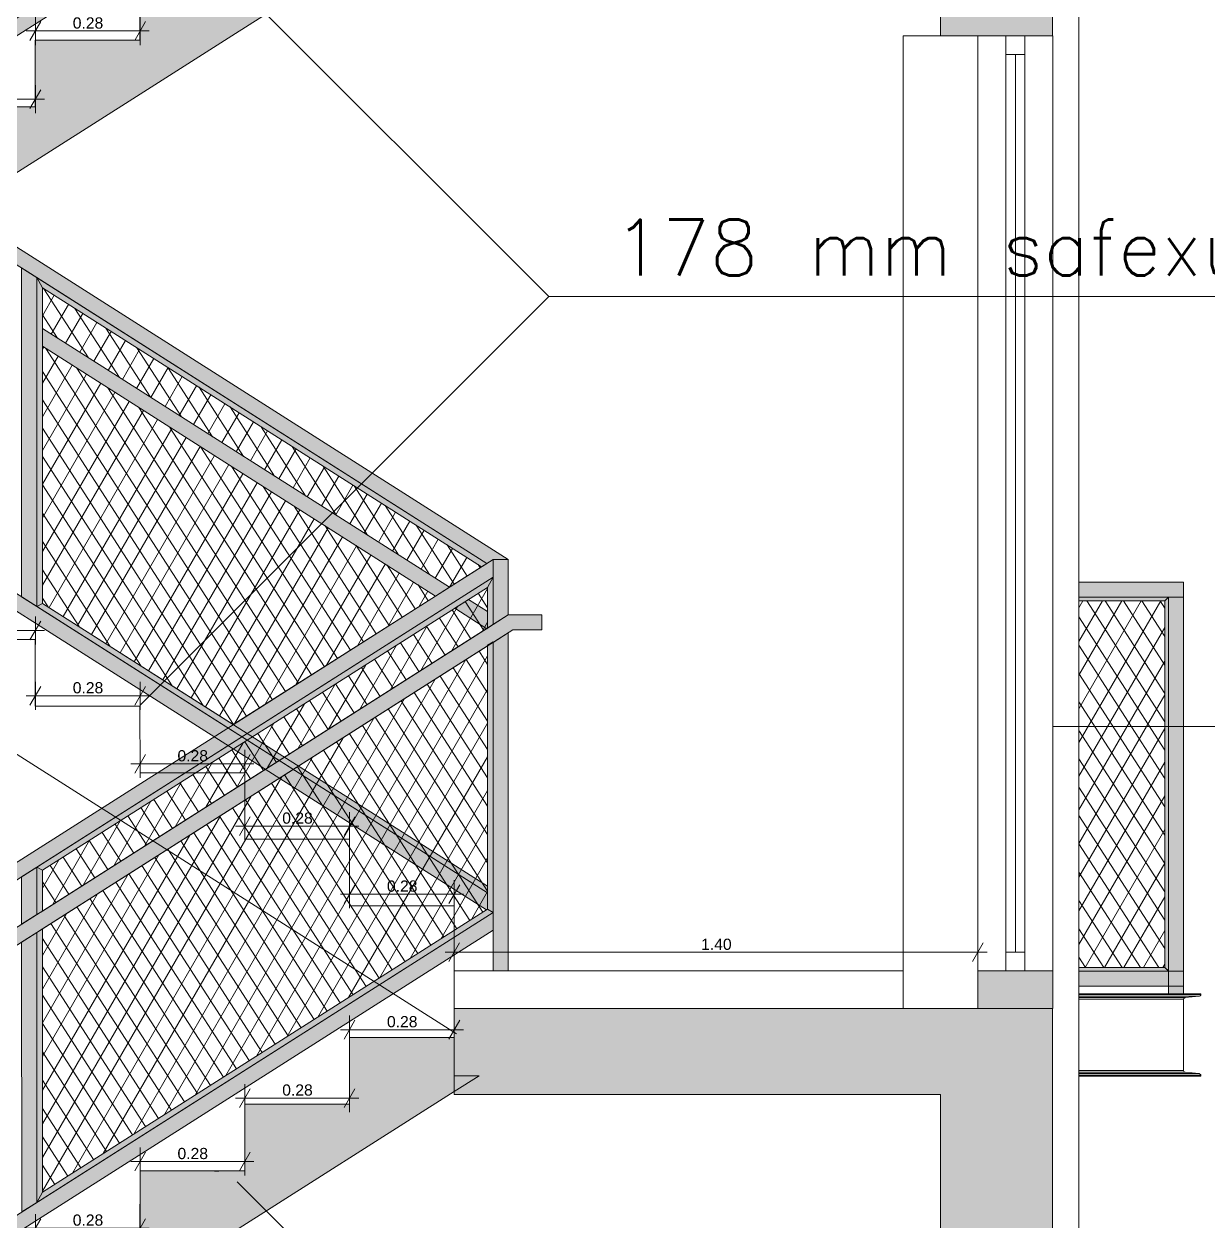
# Model space of a CAD drawing. Header units: millimetres. Extents: x 475616349 to 476941521, y 4620115302 to 4621446928.
# Drawn here: x 476696957 to 476700123, y 4620575602 to 4620578802 of the extents above; entities that cross this region are included whole.
import ezdxf

# ---------------------------------------------------------------- set-up
doc = ezdxf.new("R2010")
doc.units = ezdxf.units.MM
doc.header["$MEASUREMENT"] = 0
for name, color, linetype, lineweight in [('2D Drafting - General_Pen_No__250_Pen_No__7', 7, 'Continuous', 0), ('Annotation - Text_Pen_No__7_Pen_No__7_Pen_No__5', 5, 'Continuous', 0), ('gegmebi_Pen_No__7_Pen_No__250', 7, 'Continuous', 0), ('gegmebi_Pen_No__7_Pen_No__7', 7, 'Continuous', 0), ('gegmebi_Pen_No__7_Pen_No__7_Pen_No__5', 5, 'Continuous', 0), ('kar-panjara_Pen_No__7_Pen_No__250', 7, 'Continuous', 0), ('New_2D Drafting - General_Pen_No__1', 1, 'Continuous', 0), ('New_2D Drafting - General_Pen_No__250_Pen_No__250', 7, 'Continuous', 0), ('New_2D Drafting - General_Pen_No__30_Pen_No__9_Pen_No__9_Pen_No__255', 255, 'Continuous', 0), ('New_2D Drafting - General_Pen_No__30_Pen_No__9_Pen_No__9_Pen_No__7', 7, 'Continuous', 0), ('New_2D Drafting - General_Pen_No__4', 7, 'Continuous', 0), ('New_2D Drafting - General_Pen_No__7', 7, 'Continuous', 0), ('New_Doors_Pen_No__7_Pen_No__7_Pen_No__250', 7, 'Continuous', 0), ('New_Doors_Pen_No__7_Pen_No__7_Pen_No__5', 5, 'Continuous', 0), ('New_reg_nak_Pen_No__7', 7, 'Continuous', 0), ('New_shenobebi_Pen_No__4', 7, 'Continuous', 0), ('New_Structural - Bearing_Pen_No__1', 1, 'Continuous', 0), ('reg_nak_Pen_No__250', 7, 'Continuous', 0), ('Structural - Bearing_Pen_No__7', 7, 'Continuous', 0), ('zoma_Pen_No__142', 142, 'Continuous', 0)]:
    doc.layers.add(name, color=color, linetype=linetype, lineweight=lineweight)
doc.layers.add('zoma', color=7, linetype='Continuous')
doc.styles.add('GENERATED_STYLE_2', font='arial.ttf')
doc.linetypes.add('Break', pattern='A,0,[1,бѓЎбѓђбѓ®бѓљбѓ\x98бѓ\x98 #13 nika1.Shx,S=15.679026,R=0,X=0,Y=0],-1975.557214,0', length=1975.557214)
doc.dimstyles.new('GENERATED_STYLE__7', dxfattribs={"dimtxt": 30.000001, "dimasz": 38, "dimexe": 0.18, "dimexo": 3, "dimgap": 0.09, "dimtad": 1, "dimtih": 1, "dimtoh": 1, "dimlfac": 0.001, "dimzin": 0, "dimdsep": 46, "dimtxsty": 'GENERATED_STYLE_2', "dimblk": 'ARROWHEAD_2', "dimblk1": 'ARROWHEAD_2', "dimblk2": 'ARROWHEAD_2', "dimcen": 0.09, "dimclrd": 142, "dimclre": 142, "dimclrt": 142, "dimadec": 0, "dimazin": 0, "dimtfac": 1, "dimtdec": 4, "dimtmove": 0, "dimatfit": 3, "dimfxl": 1, "dimtolj": 1, "dimtzin": 0, "dimarcsym": 0})
pattern_1 = [(60, (476577134.07, 4620325125.74), (-38.971143, 22.5), []), (122.833095, (476577134.07, 4620325125.74), (36.8060797, 18.75), [])]

# ---------------------------------------------------------------- blocks, each defined once
blk = doc.blocks.new('*D345', base_point=(476577134.1, 4620325125.7))
at = {"layer": 'zoma_Pen_No__142', "color": 142, "linetype": 'Continuous', "lineweight": 0, "transparency": 16777216}
for p, q in [((476696988, 4620575545.6), (476696988, 4620575620.6)), ((476697268, 4620575545.6), (476697268, 4620575620.6)), ((476697002.4, 4620575608.1), (476696973.5, 4620575558.1)), ((476697253.5, 4620575558.1), (476697282.4, 4620575608.1)), ((476696963.5, 4620575583.1), (476696988, 4620575583.1)), ((476696988, 4620575583.1), (476697268, 4620575583.1)), ((476697268, 4620575583.1), (476697292.4, 4620575583.1))]:
    blk.add_line(p, q, dxfattribs=at)
at = {"layer": 'zoma_Pen_No__142', "color": 142, "lineweight": 0, "transparency": 16777216, "insert": (476697088, 4620575589.1), "char_height": 30, "attachment_point": 7, "style": 'GENERATED_STYLE_2'}
blk.add_mtext('\\A1;{\\pql;\\fArial CYR|b0|i0|c204|p34;0.28}', dxfattribs=at)
blk = doc.blocks.new('ARROWHEAD_2')
at = {"color": 0, "linetype": 'Continuous', "lineweight": 0}
for p, q in [((0, 0), (-1, 0)), ((-0.378, -0.655), (0.378, 0.655))]:
    blk.add_line(p, q, dxfattribs=at)
blk = doc.blocks.new('*D346', base_point=(476577134.1, 4620325125.7))
at = {"layer": 'zoma_Pen_No__142', "color": 142, "linetype": 'Continuous', "lineweight": 0, "transparency": 16777216}
for p, q in [((476697282.4, 4620575786.1), (476697253.5, 4620575736.1)), ((476697268, 4620575723.6), (476697268, 4620575798.6)), ((476697533.5, 4620575736.1), (476697562.4, 4620575786.1)), ((476697548, 4620575723.6), (476697548, 4620575798.6)), ((476697243.5, 4620575761.1), (476697268, 4620575761.1)), ((476697268, 4620575761.1), (476697548, 4620575761.1)), ((476697548, 4620575761.1), (476697572.4, 4620575761.1))]:
    blk.add_line(p, q, dxfattribs=at)
at = {"layer": 'zoma_Pen_No__142', "color": 142, "lineweight": 0, "transparency": 16777216, "insert": (476697368, 4620575767.1), "char_height": 30, "attachment_point": 7, "style": 'GENERATED_STYLE_2'}
blk.add_mtext('\\A1;{\\pql;\\fArial CYR|b0|i0|c204|p34;0.28}', dxfattribs=at)
blk = doc.blocks.new('*D347', base_point=(476577134.1, 4620325125.7))
at = {"layer": 'zoma_Pen_No__142', "color": 142, "linetype": 'Continuous', "lineweight": 0, "transparency": 16777216}
for p, q in [((476697548, 4620575893.3), (476697548, 4620575968.3)), ((476697828, 4620575893.3), (476697828, 4620575968.3)), ((476697562.4, 4620575955.8), (476697533.5, 4620575905.8)), ((476697813.5, 4620575905.8), (476697842.4, 4620575955.8)), ((476697523.5, 4620575930.8), (476697548, 4620575930.8)), ((476697548, 4620575930.8), (476697828, 4620575930.8)), ((476697828, 4620575930.8), (476697852.4, 4620575930.8))]:
    blk.add_line(p, q, dxfattribs=at)
at = {"layer": 'zoma_Pen_No__142', "color": 142, "lineweight": 0, "transparency": 16777216, "insert": (476697648, 4620575936.8), "char_height": 30, "attachment_point": 7, "style": 'GENERATED_STYLE_2'}
blk.add_mtext('\\A1;{\\pql;\\fArial CYR|b0|i0|c204|p34;0.28}', dxfattribs=at)
blk = doc.blocks.new('*D348', base_point=(476577134.1, 4620325125.7))
at = {"layer": 'zoma_Pen_No__142', "color": 142, "linetype": 'Continuous', "lineweight": 0, "transparency": 16777216}
for p, q in [((476697842.4, 4620576138.5), (476697813.5, 4620576088.5)), ((476697828, 4620576076), (476697828, 4620576151)), ((476698093.5, 4620576088.5), (476698122.4, 4620576138.5)), ((476698108, 4620576076), (476698108, 4620576151)), ((476697803.5, 4620576113.5), (476697828, 4620576113.5)), ((476697828, 4620576113.5), (476698108, 4620576113.5)), ((476698108, 4620576113.5), (476698132.4, 4620576113.5))]:
    blk.add_line(p, q, dxfattribs=at)
at = {"layer": 'zoma_Pen_No__142', "color": 142, "lineweight": 0, "transparency": 16777216, "insert": (476697928, 4620576119.5), "char_height": 30, "attachment_point": 7, "style": 'GENERATED_STYLE_2'}
blk.add_mtext('\\A1;{\\pql;\\fArial CYR|b0|i0|c204|p34;0.28}', dxfattribs=at)
blk = doc.blocks.new('*D349', base_point=(476577134.1, 4620325125.7))
at = {"layer": 'zoma_Pen_No__142', "color": 142, "linetype": 'Continuous', "lineweight": 0, "transparency": 16777216}
for p, q in [((476697828, 4620576438.4), (476697828, 4620576513.4)), ((476698108, 4620576438.4), (476698108, 4620576513.4)), ((476697842.4, 4620576500.9), (476697813.5, 4620576450.9)), ((476698093.5, 4620576450.9), (476698122.4, 4620576500.9)), ((476697803.5, 4620576475.9), (476697828, 4620576475.9)), ((476697828, 4620576475.9), (476698108, 4620576475.9)), ((476698108, 4620576475.9), (476698132.4, 4620576475.9))]:
    blk.add_line(p, q, dxfattribs=at)
at = {"layer": 'zoma_Pen_No__142', "color": 142, "lineweight": 0, "transparency": 16777216, "insert": (476697928, 4620576481.9), "char_height": 30, "attachment_point": 7, "style": 'GENERATED_STYLE_2'}
blk.add_mtext('\\A1;{\\pql;\\fArial CYR|b0|i0|c204|p34;0.28}', dxfattribs=at)
blk = doc.blocks.new('*D350', base_point=(476577134.1, 4620325125.7))
at = {"layer": 'zoma_Pen_No__142', "color": 142, "linetype": 'Continuous', "lineweight": 0, "transparency": 16777216}
for p, q in [((476697562.4, 4620576682.7), (476697533.5, 4620576632.7)), ((476697548, 4620576620.2), (476697548, 4620576695.2)), ((476697813.5, 4620576632.7), (476697842.4, 4620576682.7)), ((476697828, 4620576620.2), (476697828, 4620576695.2)), ((476697523.5, 4620576657.7), (476697548, 4620576657.7)), ((476697548, 4620576657.7), (476697828, 4620576657.7)), ((476697828, 4620576657.7), (476697852.4, 4620576657.7))]:
    blk.add_line(p, q, dxfattribs=at)
at = {"layer": 'zoma_Pen_No__142', "color": 142, "lineweight": 0, "transparency": 16777216, "insert": (476697648, 4620576663.7), "char_height": 30, "attachment_point": 7, "style": 'GENERATED_STYLE_2'}
blk.add_mtext('\\A1;{\\pql;\\fArial CYR|b0|i0|c204|p34;0.28}', dxfattribs=at)
blk = doc.blocks.new('*D351', base_point=(476577134.1, 4620325125.7))
at = {"layer": 'zoma_Pen_No__142', "color": 142, "linetype": 'Continuous', "lineweight": 0, "transparency": 16777216}
for p, q in [((476697282.4, 4620576849.3), (476697253.5, 4620576799.3)), ((476697268, 4620576786.8), (476697268, 4620576861.8)), ((476697533.5, 4620576799.3), (476697562.4, 4620576849.3)), ((476697548, 4620576786.8), (476697548, 4620576861.8)), ((476697243.5, 4620576824.3), (476697268, 4620576824.3)), ((476697268, 4620576824.3), (476697548, 4620576824.3)), ((476697548, 4620576824.3), (476697572.4, 4620576824.3))]:
    blk.add_line(p, q, dxfattribs=at)
at = {"layer": 'zoma_Pen_No__142', "color": 142, "lineweight": 0, "transparency": 16777216, "insert": (476697368, 4620576830.3), "char_height": 30, "attachment_point": 7, "style": 'GENERATED_STYLE_2'}
blk.add_mtext('\\A1;{\\pql;\\fArial CYR|b0|i0|c204|p34;0.28}', dxfattribs=at)
blk = doc.blocks.new('*D352', base_point=(476577134.1, 4620325125.7))
at = {"layer": 'zoma_Pen_No__142', "color": 142, "linetype": 'Continuous', "lineweight": 0, "transparency": 16777216}
for p, q in [((476697002.4, 4620577031.1), (476696973.5, 4620576981.1)), ((476696988, 4620576968.6), (476696988, 4620577043.6)), ((476697253.5, 4620576981.1), (476697282.4, 4620577031.1)), ((476697268, 4620576968.6), (476697268, 4620577043.6)), ((476696963.5, 4620577006.1), (476696988, 4620577006.1)), ((476696988, 4620577006.1), (476697268, 4620577006.1)), ((476697268, 4620577006.1), (476697292.4, 4620577006.1))]:
    blk.add_line(p, q, dxfattribs=at)
at = {"layer": 'zoma_Pen_No__142', "color": 142, "lineweight": 0, "transparency": 16777216, "insert": (476697088, 4620577012.1), "char_height": 30, "attachment_point": 7, "style": 'GENERATED_STYLE_2'}
blk.add_mtext('\\A1;{\\pql;\\fArial CYR|b0|i0|c204|p34;0.28}', dxfattribs=at)
blk = doc.blocks.new('*D353', base_point=(476577134.1, 4620325125.7))
at = {"layer": 'zoma_Pen_No__142', "color": 142, "linetype": 'Continuous', "lineweight": 0, "transparency": 16777216}
for p, q in [((476696708, 4620577142.8), (476696708, 4620577217.8)), ((476696988, 4620577142.8), (476696988, 4620577217.8)), ((476696722.4, 4620577205.3), (476696693.5, 4620577155.3)), ((476696973.5, 4620577155.3), (476697002.4, 4620577205.3)), ((476696683.5, 4620577180.3), (476696708, 4620577180.3)), ((476696708, 4620577180.3), (476696988, 4620577180.3)), ((476696988, 4620577180.3), (476697012.4, 4620577180.3))]:
    blk.add_line(p, q, dxfattribs=at)
at = {"layer": 'zoma_Pen_No__142', "color": 142, "lineweight": 0, "transparency": 16777216, "insert": (476696808, 4620577186.3), "char_height": 30, "attachment_point": 7, "style": 'GENERATED_STYLE_2'}
blk.add_mtext('\\A1;{\\pql;\\fArial CYR|b0|i0|c204|p34;0.28}', dxfattribs=at)
blk = doc.blocks.new('*D360', base_point=(476577134.1, 4620325125.7))
at = {"layer": 'zoma_Pen_No__142', "color": 142, "linetype": 'Continuous', "lineweight": 0, "transparency": 16777216}
for p, q in [((476696722.4, 4620578625.8), (476696693.5, 4620578575.8)), ((476696708, 4620578563.3), (476696708, 4620578638.3)), ((476696973.5, 4620578575.8), (476697002.4, 4620578625.8)), ((476696988, 4620578563.3), (476696988, 4620578638.3)), ((476696683.5, 4620578600.8), (476696708, 4620578600.8)), ((476696708, 4620578600.8), (476696988, 4620578600.8)), ((476696988, 4620578600.8), (476697012.4, 4620578600.8))]:
    blk.add_line(p, q, dxfattribs=at)
at = {"layer": 'zoma_Pen_No__142', "color": 142, "lineweight": 0, "transparency": 16777216, "insert": (476696808, 4620578606.8), "char_height": 30, "attachment_point": 7, "style": 'GENERATED_STYLE_2'}
blk.add_mtext('\\A1;{\\pql;\\fArial CYR|b0|i0|c204|p34;0.28}', dxfattribs=at)
blk = doc.blocks.new('*D361', base_point=(476577134.1, 4620325125.7))
at = {"layer": 'zoma_Pen_No__142', "color": 142, "linetype": 'Continuous', "lineweight": 0, "transparency": 16777216}
for p, q in [((476696988, 4620578745.6), (476696988, 4620578820.6)), ((476697268, 4620578745.6), (476697268, 4620578820.6)), ((476697002.4, 4620578808.1), (476696973.5, 4620578758.1)), ((476697253.5, 4620578758.1), (476697282.4, 4620578808.1)), ((476696963.5, 4620578783.1), (476696988, 4620578783.1)), ((476696988, 4620578783.1), (476697268, 4620578783.1)), ((476697268, 4620578783.1), (476697292.4, 4620578783.1))]:
    blk.add_line(p, q, dxfattribs=at)
at = {"layer": 'zoma_Pen_No__142', "color": 142, "lineweight": 0, "transparency": 16777216, "insert": (476697088, 4620578789.1), "char_height": 30, "attachment_point": 7, "style": 'GENERATED_STYLE_2'}
blk.add_mtext('\\A1;{\\pql;\\fArial CYR|b0|i0|c204|p34;0.28}', dxfattribs=at)
blk = doc.blocks.new('*D366', base_point=(476577134.1, 4620325125.7))
at = {"layer": 'zoma_Pen_No__142', "color": 142, "linetype": 'Continuous', "lineweight": 0, "transparency": 16777216}
for p, q in [((476698107.7, 4620576282.9), (476698107.7, 4620576357.9)), ((476699507.9, 4620576282.9), (476699507.9, 4620576357.9)), ((476698083.3, 4620576320.4), (476698107.7, 4620576320.4)), ((476698122.2, 4620576345.4), (476698093.3, 4620576295.4)), ((476698107.7, 4620576320.4), (476699507.9, 4620576320.4)), ((476699493.5, 4620576295.4), (476699522.3, 4620576345.4)), ((476699507.9, 4620576320.4), (476699532.4, 4620576320.4))]:
    blk.add_line(p, q, dxfattribs=at)
at = {"layer": 'zoma_Pen_No__142', "color": 142, "lineweight": 0, "transparency": 16777216, "insert": (476698767.9, 4620576326.4), "char_height": 30, "attachment_point": 7, "style": 'GENERATED_STYLE_2'}
blk.add_mtext('\\A1;{\\pql;\\fArial CYR|b0|i0|c204|p34;1.40}', dxfattribs=at)
blk = doc.blocks.new('*D368', base_point=(476577134.1, 4620325125.7))
at = {"layer": 'zoma_Pen_No__142', "color": 142, "linetype": 'Continuous', "lineweight": 0, "transparency": 16777216}
for p, q in [((476698107.7, 4620579482.9), (476698107.7, 4620579557.9)), ((476699507.9, 4620579482.9), (476699507.9, 4620579557.9)), ((476698083.3, 4620579520.4), (476698107.7, 4620579520.4)), ((476698122.2, 4620579545.4), (476698093.3, 4620579495.4)), ((476698107.7, 4620579520.4), (476699507.9, 4620579520.4)), ((476699493.5, 4620579495.4), (476699522.3, 4620579545.4)), ((476699507.9, 4620579520.4), (476699532.4, 4620579520.4))]:
    blk.add_line(p, q, dxfattribs=at)
at = {"layer": 'zoma_Pen_No__142', "color": 142, "lineweight": 0, "transparency": 16777216, "insert": (476698767.9, 4620579526.4), "char_height": 30, "attachment_point": 7, "style": 'GENERATED_STYLE_2'}
blk.add_mtext('\\A1;{\\pql;\\fArial CYR|b0|i0|c204|p34;1.40}', dxfattribs=at)

msp = doc.modelspace()

# ---------------------------------------------------------------- hatches: boundary and pattern name
at = {"layer": '2D Drafting - General_Pen_No__250_Pen_No__7', "linetype": 'Continuous', "lineweight": 0}
for points in [[(476698107.752, 4620579140.346), (476698107.752, 4620579370.439), (476699507.914, 4620579370.439), (476699507.914, 4620579470.469), (476699707.914, 4620579470.469), (476699707.914, 4620579370.439), (476699707.68, 4620579370.439), (476699707.68, 4620579190.432), (476699707.68, 4620578770.439), (476699407.68, 4620578770.439), (476699407.68, 4620579140.346)], [(476698107.752, 4620575940.346), (476698107.752, 4620576170.439), (476699507.914, 4620576170.439), (476699507.914, 4620576270.469), (476699707.914, 4620576270.469), (476699707.914, 4620576170.439), (476699707.68, 4620576170.439), (476699707.68, 4620575990.432), (476699707.68, 4620575570.439), (476699407.68, 4620575570.439), (476699407.68, 4620575940.346)]]:
    msp.add_hatch(color=7, dxfattribs=at).paths.add_polyline_path(points)
at = {"layer": 'New_2D Drafting - General_Pen_No__1', "linetype": 'Continuous', "lineweight": 0}
for points in [[(476698211.958, 4620579627.179), (476695731.325, 4620578050.907), (476695731.325, 4620578003.515), (476698211.958, 4620579579.786)], [(476695746.274, 4620578915.516), (476698194.888, 4620577359.59), (476698211.958, 4620577370.437), (476698252.432, 4620577370.418), (476695765.469, 4620578950.712), (476695746.274, 4620578938.513)], [(476696951.36, 4620577270.622), (476696951.377, 4620578149.756), (476696991.859, 4620578124.033), (476696991.842, 4620577244.898)], [(476696991.859, 4620578124.033), (476697006.859, 4620578096.813), (476697006.842, 4620577253.107), (476696991.842, 4620577244.898)], [(476696991.893, 4620578124.085), (476697006.859, 4620578096.813), (476698180.915, 4620577350.712), (476698194.89, 4620577359.591)], [(476695731.325, 4620578045.87), (476695731.325, 4620577998.477), (476698194.06, 4620576433.578), (476698196.976, 4620576435.431), (476698196.975, 4620576479.118)], [(476697006.856, 4620577940.351), (476698057.854, 4620577272.514), (476698095.145, 4620577296.21), (476697006.857, 4620577987.743)], [(476698211.958, 4620577370.437), (476695690.841, 4620575768.441), (476695731.324, 4620575746.772), (476698211.958, 4620577323.045)], [(476698252.444, 4620577222.011), (476698252.444, 4620577370.438), (476698211.958, 4620577370.437), (476698211.958, 4620577220.848), (476698211.958, 4620577196.285)], [(476698211.962, 4620577323.047), (476696991.796, 4620576547.794), (476697006.864, 4620576539.594), (476698196.978, 4620577295.9)], [(476698196.978, 4620577295.9), (476698196.98, 4620577186.767), (476698211.962, 4620577196.285), (476698211.962, 4620577323.047)], [(476697006.882, 4620577253.107), (476698196.975, 4620576496.891), (476698196.975, 4620576479.118), (476696991.842, 4620577244.898)], [(476698146.308, 4620577263.7), (476698109.018, 4620577240.003), (476698194.888, 4620577185.438), (476698196.98, 4620577186.767), (476698196.979, 4620577231.502)], [(476695600.841, 4620575618.441), (476695600.841, 4620575577.993), (476695739.78, 4620575577.993), (476698264.287, 4620577182.144), (476698342.444, 4620577182.144), (476698342.444, 4620577222.011), (476698252.444, 4620577222.011), (476695728.851, 4620575618.441)], [(476698211.958, 4620576270.469), (476698252.444, 4620576270.472), (476698252.444, 4620577174.739), (476698211.958, 4620577148.892), (476698211.958, 4620576475.079), (476698211.958, 4620576382.381)], [(476698211.961, 4620577150.335), (476698196.962, 4620577141.763), (476698196.976, 4620576435.431), (476698211.958, 4620576427.179)], [(476696991.867, 4620576421), (476696991.864, 4620576547.759), (476696951.382, 4620576522.035), (476696951.385, 4620576395.277)], [(476697006.864, 4620576539.594), (476696991.864, 4620576547.759), (476696991.867, 4620576421), (476697006.867, 4620576430.532)], [(476698211.958, 4620576427.179), (476695731.325, 4620574850.907), (476695731.325, 4620574803.515), (476698211.958, 4620576379.786)], [(476697006.882, 4620575679.203), (476698196.976, 4620576435.431), (476698211.958, 4620576427.179), (476696991.882, 4620575651.905)], [(476696991.868, 4620576373.609), (476696951.386, 4620576347.885), (476696951.401, 4620575626.181), (476696991.882, 4620575651.905)], [(476697006.868, 4620576383.14), (476696991.868, 4620576373.609), (476696991.882, 4620575651.905), (476697006.882, 4620575679.203)]]:
    msp.add_hatch(color=1, dxfattribs=at).paths.add_polyline_path(points)
h = msp.add_hatch(dxfattribs=at)
h.set_pattern_fill('BATT_INSULATION', color=1, style=0, pattern_type=2)
h.set_pattern_definition(pattern_1)
h.paths.add_polyline_path([(476698095.145, 4620577296.21), (476697006.857, 4620577987.743), (476697006.859, 4620578096.813), (476698180.915, 4620577350.712)])
h = msp.add_hatch(dxfattribs=at)
h.set_pattern_fill('BATT_INSULATION', color=1, style=0, pattern_type=2)
h.set_pattern_definition(pattern_1)
h.paths.add_polyline_path([(476697517.099, 4620576928.902), (476697006.842, 4620577253.107), (476697006.856, 4620577940.351), (476698057.854, 4620577272.514)])
h = msp.add_hatch(dxfattribs=at)
h.set_pattern_fill('BATT_INSULATION', color=1, style=0, pattern_type=2)
h.set_pattern_definition(pattern_1)
h.paths.add_polyline_path([(476698196.98, 4620577186.767), (476698196.978, 4620577295.9), (476697006.864, 4620576539.594), (476697006.867, 4620576430.532)])
h = msp.add_hatch(dxfattribs=at)
h.set_pattern_fill('BATT_INSULATION', color=1, style=0, pattern_type=2)
h.set_pattern_definition(pattern_1)
h.paths.add_polyline_path([(476697006.882, 4620575679.203), (476698196.976, 4620576435.431), (476698196.962, 4620577139.363), (476697006.868, 4620576383.14)])
at = {"layer": 'New_2D Drafting - General_Pen_No__250_Pen_No__250', "linetype": 'Continuous', "lineweight": 0}
for points in [[(476696147.681, 4620578046.441), (476695867.752, 4620578046.441), (476695867.967, 4620577724.813), (476697267.755, 4620578614.359), (476697513.362, 4620578770.439), (476698107.752, 4620579148.166), (476698174.262, 4620579190.432), (476698107.752, 4620579190.432), (476698107.681, 4620579190.432), (476698107.681, 4620579292.439), (476697827.681, 4620579292.439), (476697827.681, 4620579114.439), (476697547.681, 4620579114.439), (476697547.681, 4620578936.44), (476697484.898, 4620578936.44, -0.08199413), (476697460.464, 4620578936.44), (476697267.755, 4620578936.44), (476697267.755, 4620578770.439), (476697267.686, 4620578770.439), (476697267.681, 4620578758.439), (476696987.681, 4620578758.439), (476696987.681, 4620578580.44), (476696707.681, 4620578580.44), (476696707.681, 4620578402.44), (476696427.681, 4620578402.44), (476696427.681, 4620578224.441), (476696147.681, 4620578224.441)], [(476696147.681, 4620574846.441), (476695867.752, 4620574846.441), (476695867.967, 4620574524.813), (476697267.755, 4620575414.359), (476697513.362, 4620575570.439), (476698107.752, 4620575948.166), (476698174.262, 4620575990.432), (476698107.752, 4620575990.432), (476698107.681, 4620575990.432), (476698107.681, 4620576092.439), (476697827.681, 4620576092.439), (476697827.681, 4620575914.439), (476697547.681, 4620575914.439), (476697547.681, 4620575736.44), (476697484.898, 4620575736.44, -0.08199413), (476697460.464, 4620575736.44), (476697267.755, 4620575736.44), (476697267.755, 4620575570.439), (476697267.686, 4620575570.439), (476697267.681, 4620575558.439), (476696987.681, 4620575558.439), (476696987.681, 4620575380.44), (476696707.681, 4620575380.44), (476696707.681, 4620575202.44), (476696427.681, 4620575202.44), (476696427.681, 4620575024.441), (476696147.681, 4620575024.441)]]:
    msp.add_hatch(color=7, dxfattribs=at).paths.add_polyline_path(points)
at = {"layer": 'New_2D Drafting - General_Pen_No__30_Pen_No__9_Pen_No__9_Pen_No__255', "linetype": 'Continuous', "lineweight": 0}
for points in [[(476700057.518, 4620577309.631), (476699777.851, 4620577309.631), (476699777.851, 4620577269.631), (476700057.518, 4620577269.631)], [(476700007.511, 4620577259.631), (476699777.851, 4620577259.631), (476699777.851, 4620577269.631), (476700017.511, 4620577269.631)], [(476700007.511, 4620576279.63), (476700017.511, 4620576269.63), (476700017.511, 4620577269.631), (476700007.511, 4620577259.631)], [(476700057.518, 4620576209.63), (476700017.511, 4620576209.63), (476700017.511, 4620577269.631), (476700057.518, 4620577269.631)], [(476700017.88, 4620576269.63), (476699777.851, 4620576269.63), (476699777.851, 4620576279.63), (476700007.88, 4620576279.63)], [(476700057.518, 4620576269.63), (476699777.851, 4620576269.63), (476699777.851, 4620576229.63), (476700057.518, 4620576229.63)]]:
    msp.add_hatch(color=255, dxfattribs=at).paths.add_polyline_path(points)
at = {"layer": 'New_2D Drafting - General_Pen_No__7', "linetype": 'Continuous', "lineweight": 0}
h = msp.add_hatch(dxfattribs=at)
h.set_pattern_fill('BATT_INSULATION', style=0, pattern_type=2)
h.set_pattern_definition(pattern_1)
h.paths.add_polyline_path([(476699777.851, 4620576279.63), (476700007.511, 4620576279.63), (476700007.511, 4620577259.631), (476699777.851, 4620577259.631)])

# ---------------------------------------------------------------- linework, layer by layer
at = {"layer": '2D Drafting - General_Pen_No__250_Pen_No__7', "color": 7, "linetype": 'Continuous', "lineweight": 0, "flags": 128}
for points in [[(476698107.752, 4620579140.346), (476698107.752, 4620579370.439), (476699507.914, 4620579370.439), (476699507.914, 4620579470.469), (476699707.914, 4620579470.469), (476699707.914, 4620579370.439), (476699707.68, 4620579370.439), (476699707.68, 4620579190.432), (476699707.68, 4620578770.439), (476699407.68, 4620578770.439), (476699407.68, 4620579140.346)], [(476698107.752, 4620575940.346), (476698107.752, 4620576170.439), (476699507.914, 4620576170.439), (476699507.914, 4620576270.469), (476699707.914, 4620576270.469), (476699707.914, 4620576170.439), (476699707.68, 4620576170.439), (476699707.68, 4620575990.432), (476699707.68, 4620575570.439), (476699407.68, 4620575570.439), (476699407.68, 4620575940.346)]]:
    msp.add_lwpolyline(points, close=True, dxfattribs=at)
at = {"layer": 'gegmebi_Pen_No__7_Pen_No__250', "color": 7, "linetype": 'Continuous', "lineweight": 0, "flags": 128}
for points in [[(476699582.914, 4620578770.438), (476699632.914, 4620578770.438), (476699632.914, 4620576270.439), (476699582.914, 4620576270.439)], [(476699582.914, 4620578720.438), (476699632.914, 4620578720.438), (476699632.914, 4620578770.438), (476699582.914, 4620578770.438)], [(476699582.914, 4620576270.439), (476699632.914, 4620576270.439), (476699632.914, 4620576320.277), (476699582.914, 4620576320.277)], [(476698107.699, 4620576170.439), (476699307.752, 4620576170.439), (476699307.752, 4620576270.439), (476698107.699, 4620576270.439)]]:
    msp.add_lwpolyline(points, close=True, dxfattribs=at)
at = {"layer": 'gegmebi_Pen_No__7_Pen_No__7', "color": 7, "linetype": 'Continuous', "lineweight": 0}
msp.add_line((476699607.914, 4620578720.438), (476699607.914, 4620576320.277), dxfattribs=at)
at = {"layer": 'gegmebi_Pen_No__7_Pen_No__7_Pen_No__5', "color": 5, "linetype": 'Continuous', "lineweight": 0, "flags": 128}
for points in [[(476697527.636, 4620578906.596), (476698360.484, 4620578073.748), (476697267.956, 4620576981.22)], [(476698360.484, 4620578073.748), (476700582.489, 4620578073.748)], [(476697527.636, 4620575706.596), (476698360.484, 4620574873.748), (476697267.956, 4620573781.22)]]:
    msp.add_lwpolyline(points, dxfattribs=at)
at = {"layer": 'kar-panjara_Pen_No__7_Pen_No__250', "color": 7, "linetype": 'Continuous', "lineweight": 0, "flags": 128}
for points in [[(476699307.752, 4620578770.438), (476699307.752, 4620576170.439), (476699707.752, 4620576170.439), (476699707.752, 4620578770.438)], [(476699707.914, 4620578770.438), (476699507.914, 4620578770.438), (476699507.914, 4620576270.439), (476699707.914, 4620576270.439)]]:
    msp.add_lwpolyline(points, close=True, dxfattribs=at)
at = {"layer": 'New_2D Drafting - General_Pen_No__250_Pen_No__250', "color": 7, "linetype": 'Continuous', "lineweight": 0, "flags": 128}
msp.add_lwpolyline([(476697267.755, 4620578936.44), (476697267.755, 4620578770.439), (476697267.686, 4620578770.439), (476697267.681, 4620578758.439), (476696987.681, 4620578758.439), (476696987.681, 4620578580.44), (476696707.681, 4620578580.44), (476696707.681, 4620578402.44), (476696427.681, 4620578402.44), (476696427.681, 4620578224.441), (476696147.681, 4620578224.441), (476696147.681, 4620578046.441), (476695867.752, 4620578046.441), (476695867.967, 4620577724.813), (476697267.755, 4620578614.359), (476697513.362, 4620578770.439), (476698107.752, 4620579148.166)], dxfattribs=at)
msp.add_lwpolyline([(476697513.362, 4620575570.439), (476698107.752, 4620575948.166), (476698174.262, 4620575990.432), (476698107.752, 4620575990.432), (476698107.681, 4620575990.432), (476698107.681, 4620576092.439), (476697827.681, 4620576092.439), (476697827.681, 4620575914.439), (476697547.681, 4620575914.439), (476697547.681, 4620575736.44), (476697484.898, 4620575736.44, -0.08199413), (476697460.464, 4620575736.44), (476697267.755, 4620575736.44), (476697267.755, 4620575570.439)], format="xyb", dxfattribs=at)
at = {"layer": 'New_2D Drafting - General_Pen_No__30_Pen_No__9_Pen_No__9_Pen_No__7', "color": 7, "linetype": 'Continuous', "lineweight": 0, "flags": 128}
for points in [[(476700057.518, 4620577309.631), (476699777.851, 4620577309.631), (476699777.851, 4620577269.631), (476700057.518, 4620577269.631)], [(476700007.511, 4620577259.631), (476699777.851, 4620577259.631), (476699777.851, 4620577269.631), (476700017.511, 4620577269.631)], [(476700007.511, 4620576279.63), (476700017.511, 4620576269.63), (476700017.511, 4620577269.631), (476700007.511, 4620577259.631)], [(476700057.518, 4620576209.63), (476700017.511, 4620576209.63), (476700017.511, 4620577269.631), (476700057.518, 4620577269.631)], [(476700017.88, 4620576269.63), (476699777.851, 4620576269.63), (476699777.851, 4620576279.63), (476700007.88, 4620576279.63)], [(476700057.518, 4620576269.63), (476699777.851, 4620576269.63), (476699777.851, 4620576229.63), (476700057.518, 4620576229.63)]]:
    msp.add_lwpolyline(points, close=True, dxfattribs=at)
at = {"layer": 'New_2D Drafting - General_Pen_No__4', "color": 7, "linetype": 'Continuous', "lineweight": 0, "flags": 128}
for points in [[(476698211.958, 4620579627.179), (476695731.325, 4620578050.907), (476695731.325, 4620578003.515), (476698211.958, 4620579579.786)], [(476695746.274, 4620578915.516), (476698194.888, 4620577359.59), (476698211.958, 4620577370.437), (476698252.432, 4620577370.418), (476695765.469, 4620578950.712), (476695746.274, 4620578938.513)], [(476696951.36, 4620577270.622), (476696951.377, 4620578149.756), (476696991.859, 4620578124.033), (476696991.842, 4620577244.898)], [(476696991.859, 4620578124.033), (476697006.859, 4620578096.813), (476697006.842, 4620577253.107), (476696991.842, 4620577244.898)], [(476696991.893, 4620578124.085), (476697006.859, 4620578096.813), (476698180.915, 4620577350.712), (476698194.89, 4620577359.591)], [(476698095.145, 4620577296.21), (476697006.857, 4620577987.743), (476697006.859, 4620578096.813), (476698180.915, 4620577350.712)], [(476695731.325, 4620578045.87), (476695731.325, 4620577998.477), (476698194.06, 4620576433.578), (476698196.976, 4620576435.431), (476698196.975, 4620576479.118)], [(476697006.856, 4620577940.351), (476698057.854, 4620577272.514), (476698095.145, 4620577296.21), (476697006.857, 4620577987.743)], [(476697517.099, 4620576928.902), (476697006.842, 4620577253.107), (476697006.856, 4620577940.351), (476698057.854, 4620577272.514)], [(476698211.958, 4620577370.437), (476695690.841, 4620575768.441), (476695731.324, 4620575746.772), (476698211.958, 4620577323.045)], [(476698252.444, 4620577222.011), (476698252.444, 4620577370.438), (476698211.958, 4620577370.437), (476698211.958, 4620577220.848), (476698211.958, 4620577196.285)], [(476698211.962, 4620577323.047), (476696991.796, 4620576547.794), (476697006.864, 4620576539.594), (476698196.978, 4620577295.9)], [(476698196.978, 4620577295.9), (476698196.98, 4620577186.767), (476698211.962, 4620577196.285), (476698211.962, 4620577323.047)], [(476698196.98, 4620577186.767), (476698196.978, 4620577295.9), (476697006.864, 4620576539.594), (476697006.867, 4620576430.532)], [(476697006.882, 4620577253.107), (476698196.975, 4620576496.891), (476698196.975, 4620576479.118), (476696991.842, 4620577244.898)], [(476698146.308, 4620577263.7), (476698109.018, 4620577240.003), (476698194.888, 4620577185.438), (476698196.98, 4620577186.767), (476698196.979, 4620577231.502)], [(476699777.851, 4620576279.63), (476700007.511, 4620576279.63), (476700007.511, 4620577259.631), (476699777.851, 4620577259.631)], [(476695600.841, 4620575618.441), (476695600.841, 4620575577.993), (476695739.78, 4620575577.993), (476698264.287, 4620577182.144), (476698342.444, 4620577182.144), (476698342.444, 4620577222.011), (476698252.444, 4620577222.011), (476695728.851, 4620575618.441)], [(476698211.958, 4620576270.469), (476698252.444, 4620576270.472), (476698252.444, 4620577174.739), (476698211.958, 4620577148.892), (476698211.958, 4620576475.079), (476698211.958, 4620576382.381)], [(476697006.882, 4620575679.203), (476698196.976, 4620576435.431), (476698196.962, 4620577139.363), (476697006.868, 4620576383.14)], [(476698211.961, 4620577150.335), (476698196.962, 4620577141.763), (476698196.976, 4620576435.431), (476698211.958, 4620576427.179)], [(476696991.867, 4620576421), (476696991.864, 4620576547.759), (476696951.382, 4620576522.035), (476696951.385, 4620576395.277)], [(476697006.864, 4620576539.594), (476696991.864, 4620576547.759), (476696991.867, 4620576421), (476697006.867, 4620576430.532)], [(476698211.958, 4620576427.179), (476695731.325, 4620574850.907), (476695731.325, 4620574803.515), (476698211.958, 4620576379.786)], [(476697006.882, 4620575679.203), (476698196.976, 4620576435.431), (476698211.958, 4620576427.179), (476696991.882, 4620575651.905)], [(476696991.868, 4620576373.609), (476696951.386, 4620576347.885), (476696951.401, 4620575626.181), (476696991.882, 4620575651.905)], [(476697006.868, 4620576383.14), (476696991.868, 4620576373.609), (476696991.882, 4620575651.905), (476697006.882, 4620575679.203)]]:
    msp.add_lwpolyline(points, close=True, dxfattribs=at)
at = {"layer": 'New_Doors_Pen_No__7_Pen_No__7_Pen_No__250', "color": 7, "linetype": 'Continuous', "lineweight": 0, "flags": 128}
msp.add_lwpolyline([(476695867.792, 4620577848.441), (476695867.792, 4620577690.439), (476696147.721, 4620577690.439), (476696147.721, 4620577512.439), (476696427.721, 4620577512.439), (476696427.721, 4620577334.44), (476696707.721, 4620577334.44), (476696707.721, 4620577156.44), (476696987.721, 4620577156.44), (476696987.721, 4620576978.44), (476697267.721, 4620576978.44), (476697267.795, 4620576800.44), (476697547.721, 4620576800.44), (476697547.721, 4620576622.441), (476697827.721, 4620576622.441), (476697827.721, 4620576444.441), (476698107.721, 4620576444.441), (476698107.721, 4620576270.439)], dxfattribs=at)
at = {"layer": 'New_Doors_Pen_No__7_Pen_No__7_Pen_No__5', "color": 5, "linetype": 'Continuous', "lineweight": 0, "flags": 128}
for points in [[(476695867.752, 4620577868.441), (476695867.752, 4620578046.441), (476696147.681, 4620578046.441), (476696147.681, 4620578224.441), (476696427.681, 4620578224.441), (476696427.681, 4620578402.44), (476696707.681, 4620578402.44), (476696707.681, 4620578580.44), (476696987.681, 4620578580.44), (476696987.681, 4620578758.439), (476697267.681, 4620578758.439), (476697267.755, 4620578936.44), (476697547.681, 4620578936.44), (476697547.681, 4620579114.439), (476697827.681, 4620579114.439), (476697827.681, 4620579292.439), (476698107.681, 4620579292.439), (476698107.717, 4620579450.469)], [(476695867.752, 4620574668.441), (476695867.752, 4620574846.441), (476696147.681, 4620574846.441), (476696147.681, 4620575024.441), (476696427.681, 4620575024.441), (476696427.681, 4620575202.44), (476696707.681, 4620575202.44), (476696707.681, 4620575380.44), (476696987.681, 4620575380.44), (476696987.681, 4620575558.439), (476697267.681, 4620575558.439), (476697267.755, 4620575736.44), (476697547.681, 4620575736.44), (476697547.681, 4620575914.439), (476697827.681, 4620575914.439), (476697827.681, 4620576092.439), (476698107.681, 4620576092.439), (476698107.717, 4620576250.469)]]:
    msp.add_lwpolyline(points, dxfattribs=at)
at = {"layer": 'New_reg_nak_Pen_No__7', "color": 7, "linetype": 'Continuous', "lineweight": 0, "flags": 128}
msp.add_lwpolyline([(476699707.563, 4620583070.007), (476699777.914, 4620583070.005), (476699777.59, 4620569871.17), (476699707.663, 4620569871.172)], dxfattribs=at)
at = {"layer": 'New_shenobebi_Pen_No__4', "color": 7, "linetype": 'Continuous', "lineweight": 0}
msp.add_lwpolyline([(476698107.752, 4620576170.439), (476698107.752, 4620576250.469)], dxfattribs=at)
at = {"layer": 'New_Structural - Bearing_Pen_No__1', "color": 1, "linetype": 'Break', "lineweight": 0}
msp.add_line((476699707.752, 4620576923.596), (476703074.748, 4620576923.596), dxfattribs=at)
at = {"layer": 'reg_nak_Pen_No__250', "color": 7, "linetype": 'Continuous', "lineweight": 0, "flags": 128}
msp.add_lwpolyline([(476695639.42, 4620577675.081), (476698113.808, 4620576102.077)], dxfattribs=at)
at = {"layer": 'Structural - Bearing_Pen_No__7', "color": 7, "linetype": 'Continuous', "lineweight": 0}
for p, q in [((476699777.824, 4620576209.637), (476700103.844, 4620576209.637)), ((476699777.824, 4620576207.142), (476700103.844, 4620576207.142)), ((476699777.824, 4620576203.187), (476700099.381, 4620576203.187)), ((476699777.824, 4620576199.197), (476700061.98, 4620576199.197)), ((476699777.824, 4620576195.242), (476700057.518, 4620576195.242)), ((476700057.518, 4620576195.242), (476700057.917, 4620576196.773)), ((476700057.518, 4620576004.032), (476700057.518, 4620576195.242)), ((476700057.917, 4620576196.773), (476700059.055, 4620576198.071)), ((476700059.055, 4620576198.071), (476700060.758, 4620576198.938)), ((476700060.758, 4620576198.938), (476700061.98, 4620576199.197)), ((476700061.98, 4620576199.197), (476700099.381, 4620576203.187)), ((476700099.381, 4620576203.187), (476700100.603, 4620576203.447)), ((476700100.603, 4620576203.447), (476700102.306, 4620576204.314)), ((476700102.306, 4620576204.314), (476700103.444, 4620576205.612)), ((476700103.444, 4620576205.612), (476700103.844, 4620576207.142)), ((476700103.844, 4620576207.142), (476700103.844, 4620576209.637)), ((476699777.819, 4620576004.032), (476700057.518, 4620576004.032)), ((476699777.819, 4620576000.077), (476700061.98, 4620576000.077)), ((476700057.918, 4620576002.502), (476700057.518, 4620576004.032)), ((476700059.055, 4620576001.204), (476700057.918, 4620576002.502)), ((476700060.758, 4620576000.337), (476700059.055, 4620576001.204)), ((476700061.98, 4620576000.077), (476700060.758, 4620576000.337)), ((476700099.381, 4620575996.087), (476700061.98, 4620576000.077)), ((476699777.819, 4620575996.087), (476700099.381, 4620575996.087)), ((476699777.819, 4620575992.132), (476700103.844, 4620575992.132)), ((476699777.819, 4620575989.637), (476700103.844, 4620575989.637)), ((476700100.603, 4620575995.828), (476700099.381, 4620575996.087)), ((476700102.306, 4620575994.961), (476700100.603, 4620575995.828)), ((476700103.444, 4620575993.663), (476700102.306, 4620575994.961)), ((476700103.844, 4620575992.132), (476700103.444, 4620575993.663)), ((476700103.844, 4620575989.637), (476700103.844, 4620575992.132))]:
    msp.add_line(p, q, dxfattribs=at)

# ---------------------------------------------------------------- texts
at = {"layer": 'Annotation - Text_Pen_No__7_Pen_No__7_Pen_No__5', "color": 5, "linetype": 'Continuous', "lineweight": 0, "insert": (476698534.666, 4620578279.138), "char_height": 150, "attachment_point": 1}
msp.add_mtext('\\A1;{\\pql;\\Ftxt.shx;178 mm safexuri}', dxfattribs=at)

# ---------------------------------------------------------------- dimensions: what is measured, and where the dimension line sits
at = {"layer": 'zoma', "color": 142, "linetype": 'Continuous', "lineweight": 0}
for base, p1, p2, picture, middle in [((476699507.914, 4620579520.374), (476698107.721, 4620573070.439), (476699507.914, 4620579520.374), '*D368', (476698806.874, 4620579541.374)), ((476697267.956, 4620578783.079), (476696987.956, 4620578761.73), (476697267.956, 4620578761.73), '*D361', (476697127.012, 4620578804.079)), ((476696987.956, 4620578600.786), (476696707.956, 4620578577.627), (476696987.956, 4620578577.627), '*D360', (476696847.012, 4620578621.786)), ((476696987.956, 4620577180.319), (476696707.956, 4620577159.108), (476696987.956, 4620577159.108), '*D353', (476696847.012, 4620577201.319)), ((476697267.956, 4620577006.115), (476696987.956, 4620576990.625), (476697267.956, 4620576990.625), '*D352', (476697127.012, 4620577027.115)), ((476697547.956, 4620576824.28), (476697267.956, 4620576803.967), (476697547.956, 4620576803.967), '*D351', (476697407.012, 4620576845.28)), ((476697827.956, 4620576657.705), (476697547.956, 4620576638.593), (476697827.956, 4620576638.593), '*D350', (476697687.012, 4620576678.705)), ((476698107.956, 4620576475.871), (476697827.956, 4620576448.922), (476698107.956, 4620576448.922), '*D349', (476697967.012, 4620576496.871)), ((476699507.914, 4620576320.374), (476698107.721, 4620573070.439), (476699507.914, 4620576320.374), '*D366', (476698806.874, 4620576341.374)), ((476698107.956, 4620576113.516), (476697827.956, 4620576090.067), (476698107.956, 4620576090.067), '*D348', (476697967.012, 4620576134.516)), ((476697827.956, 4620575930.838), (476697547.956, 4620575906.833), (476697827.956, 4620575906.833), '*D347', (476697687.012, 4620575951.838)), ((476697547.956, 4620575761.098), (476697267.956, 4620575735.283), (476697547.956, 4620575735.283), '*D346', (476697407.012, 4620575782.098)), ((476697267.956, 4620575583.079), (476696987.956, 4620575561.73), (476697267.956, 4620575561.73), '*D345', (476697127.012, 4620575604.079))]:
    dim = msp.add_linear_dim(base=base, p1=p1, p2=p2, dimstyle='GENERATED_STYLE__7', dxfattribs=at)
    dim.commit()
    dim.dimension.update_dxf_attribs({"geometry": picture, "text_midpoint": middle, "dimtype": 160})

doc.saveas('drawing.dxf')
